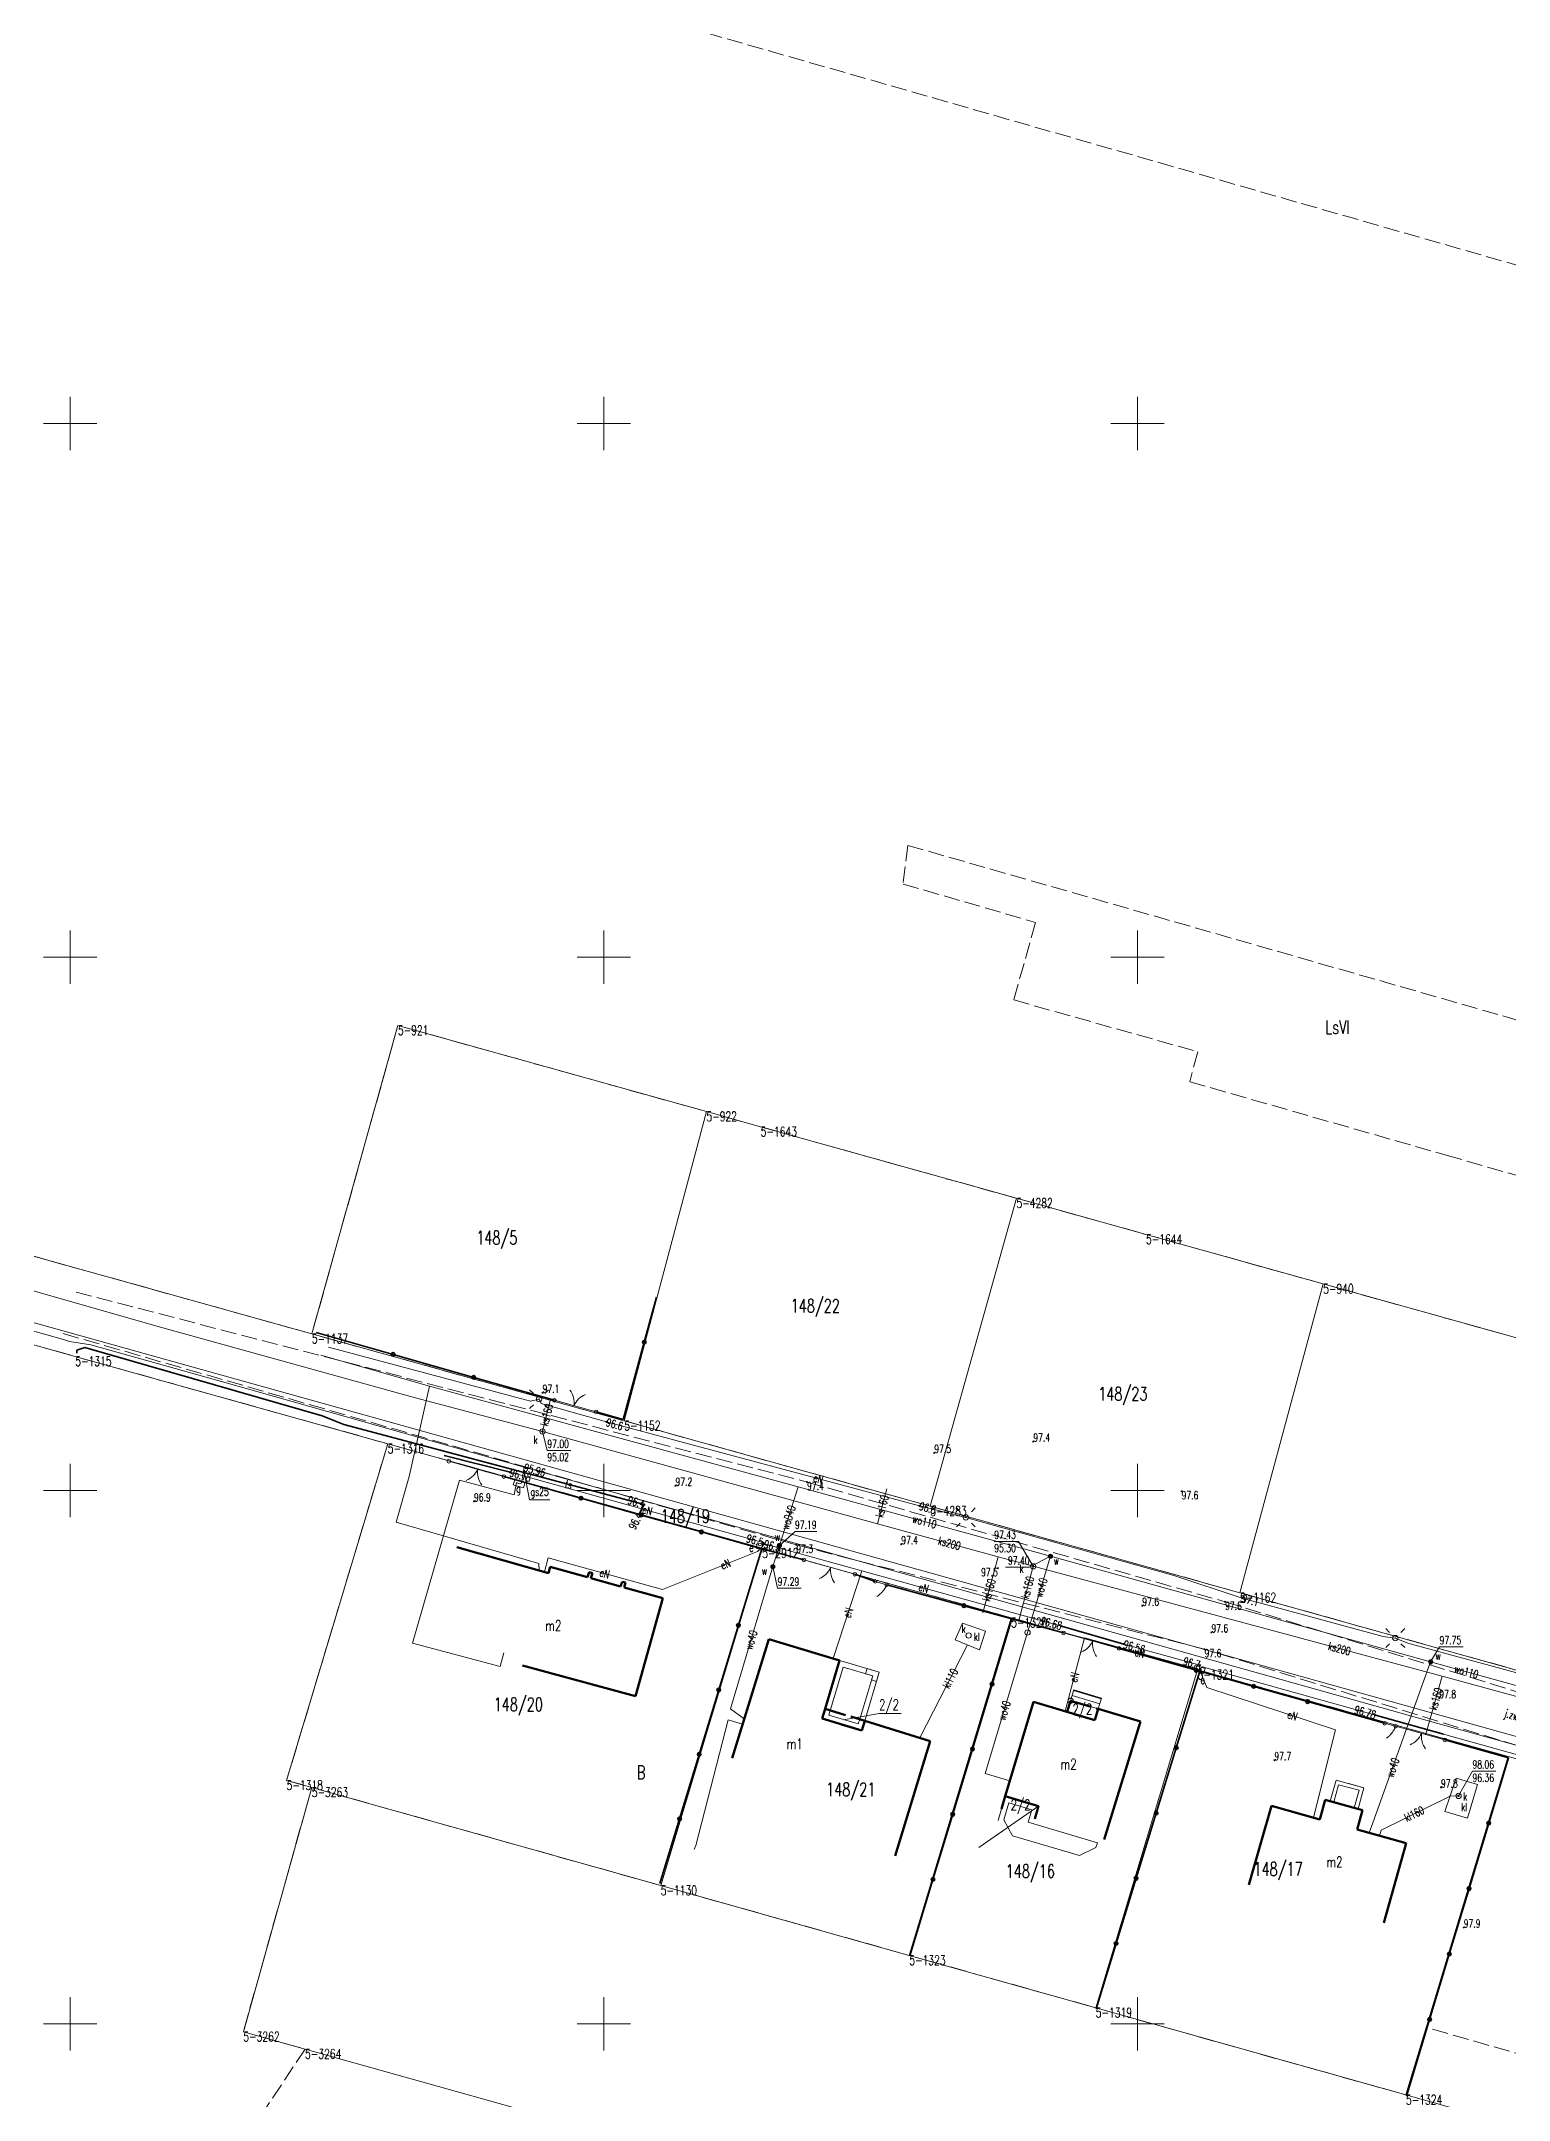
# Model space of a CAD drawing. Header units: metres. Extents: x 7536658 to 7539479, y 5878998 to 5880901.
# Drawn here: x 7536797.3 to 7536934.8, y 5879242.9 to 5879435.8 of the extents above; entities that cross this region are included whole.
import ezdxf
from ezdxf.enums import TextEntityAlignment as Align

# ---------------------------------------------------------------- set-up
doc = ezdxf.new("R2010")
doc.units = ezdxf.units.M
for name, pattern in [('1', [0]), ('1_OTKJ', [2, 1.5, -0.5]), ('2_1', [0]), ('2_14', [1, -1]), ('2_EGBA', [2.5, 2, -0.5]), ('2_EGBO', [0]), ('2_EGBS', [0]), ('2_EGBSG', [0]), ('2_EGBT', [0]), ('2_EGBU_A', [0]), ('3_SUEP_A', [0]), ('3_SUGP', [0]), ('3_SUKM', [0]), ('3_SUKP', [0]), ('3_SULO', [0]), ('3_SUTP_A', [0]), ('3_SUWP', [0]), ('GDE', [0]), ('GUK', [2, 1.5, -0.5])]:
    doc.linetypes.add(name, pattern=pattern)
doc.layers.get('0').update_dxf_attribs({"color": 250, "linetype": 'CONTINUOUS', "lineweight": 100})
for name, color, linetype, lineweight in [('Dzialki', 7, 'GDE', 18), ('EGBB_E_T_0', 7, 'CONTINUOUS', 20), ('EGBB_L_0', 7, '2_EGBU_A', 50), ('EGBC_E_T_3', 7, 'CONTINUOUS', 20), ('EGBC_L_3', 7, '2_EGBA', 50), ('EGBE_L_0', 7, '2_EGBT', 18), ('EGBE_L_3', 7, '2_EGBS', 18), ('EGBE_L_4', 7, '2_EGBO', 18), ('EGBE_T_0', 7, 'CONTINUOUS', 18), ('Numery_dzialek', 7, 'CONTINUOUS', 13), ('Numery_punktow', 7, 'CONTINUOUS', 9), ('OTK_E_T_0', 7, 'CONTINUOUS', 0), ('OTK_L_0', 7, '1_OTKJ', 18), ('OTO_L_0', 7, 'CONTINUOUS', 35), ('OTO_L_1', 7, 'CONTINUOUS', 18), ('OTO_L_2', 7, 'CONTINUOUS', 18), ('OTR_T_1', 7, 'CONTINUOUS', 18), ('Podzial_sekcyjny_krzyze', 7, '1', 18), ('SUE_E_T_1', 1, 'CONTINUOUS', 0), ('SUE_T_3', 7, 'CONTINUOUS', 18), ('SUE_T_4', 1, 'CONTINUOUS', 18), ('SUEP_E_T_0', 1, 'CONTINUOUS', 0), ('SUEP_L_0', 1, '3_SUEP_A', 18), ('SUER_T_0', 1, 'CONTINUOUS', 18), ('SUL_L_1', 7, '3_SULO', 35), ('SUP_E_T_1', 7, 'CONTINUOUS', 0), ('SUP_T_0', 7, 'CONTINUOUS', 18), ('SUP_T_4', 7, 'CONTINUOUS', 18), ('SUW_E_T_2', 5, 'CONTINUOUS', 0), ('SUW_T_5', 5, 'CONTINUOUS', 18), ('SUWP_E_T_0', 5, 'CONTINUOUS', 0), ('SUWP_L_0', 5, '3_SUWP', 18), ('SUWR_T_0', 5, 'CONTINUOUS', 18)]:
    doc.layers.add(name, color=color, linetype=linetype, lineweight=lineweight)
for name, color, linetype, lineweight, true_color in [('Kontury', 96, 'GUK', 18, 0x008000), ('Numery_konturow', 96, 'CONTINUOUS', 13, 0x008000), ('SUG_E_T_1', 52, 'CONTINUOUS', 0, 0xbfbf00), ('SUG_T_0', 52, 'CONTINUOUS', 18, 0xbfbf00), ('SUGP_E_T_0', 52, 'CONTINUOUS', 0, 0xbfbf00), ('SUGP_L_0', 52, '3_SUGP', 18, 0xbfbf00), ('SUGR_T_0', 52, 'CONTINUOUS', 18, 0xbfbf00), ('SUK_E_T_2', 36, 'CONTINUOUS', 0, 0x803300), ('SUK_E_T_4', 36, 'CONTINUOUS', 0, 0x803300), ('SUK_L_3', 36, '3_SUKM', 18, 0x803300), ('SUK_T_3', 36, 'CONTINUOUS', 18, 0x803300), ('SUKP_E_T_0', 36, 'CONTINUOUS', 0, 0x803300), ('SUKP_L_0', 36, '3_SUKP', 18, 0x803300), ('SUKR_T_0', 36, 'CONTINUOUS', 18, 0x803300), ('SUTP_E_T_0', 30, 'CONTINUOUS', 0, 0xff9100), ('SUTP_L_0', 30, '3_SUTP_A', 18, 0xff9100), ('SUTR_T_0', 30, 'CONTINUOUS', 18, 0xff9100)]:
    doc.layers.add(name, color=color, linetype=linetype, lineweight=lineweight, true_color=true_color)
doc.styles.get("Standard").update_dxf_attribs({"font": 'Simplex.SHX', "width": 0.75})

# ---------------------------------------------------------------- blocks, each defined once
blk = doc.blocks.new('1_OTRN')
at = {"color": 0, "linetype": 'CONTINUOUS'}
blk.add_circle((0, 0), 0.045, dxfattribs=at)
blk = doc.blocks.new('2_EGBP12_01')
at = {"color": 0, "linetype": 'CONTINUOUS'}
blk.add_circle((0, 0), 0.25, dxfattribs=at)
blk = doc.blocks.new('3_SUEO_W')
at = {"color": 0, "linetype": 'CONTINUOUS'}
for p, q in [((-0.53035, 0.53035), (-0.8839, 0.8839)), ((0.53035, 0.53035), (0.8839, 0.8839)), ((-0.53035, -0.53035), (-0.8839, -0.8839)), ((0.53035, -0.53035), (0.8839, -0.8839))]:
    blk.add_line(p, q, dxfattribs=at)
blk.add_circle((0, 0), 0.025, dxfattribs=at)
blk = doc.blocks.new('3_SUPP')
at = {"color": 0, "linetype": 'CONTINUOUS'}
blk.add_circle((0, 0), 0.25, dxfattribs=at)
blk = doc.blocks.new('3_SUES')
at = {"color": 0, "linetype": 'CONTINUOUS'}
for p, q in [((0.5, 0.25), (-0.5, 0.25)), ((-0.5, 0.25), (-0.5, -0.25)), ((0.5, -0.25), (0.5, 0.25)), ((-0.5, -0.25), (0.5, -0.25))]:
    blk.add_line(p, q, dxfattribs=at)
blk = doc.blocks.new('3_SUPS')
at = {"color": 0, "linetype": 'CONTINUOUS'}
blk.add_circle((0, 0), 0.0625, dxfattribs=at)
blk = doc.blocks.new('3_SUGS')
at = {"color": 0, "linetype": 'CONTINUOUS'}
for p, q in [((0.5, 0.25), (-0.5, 0.25)), ((-0.5, 0.25), (-0.5, -0.25)), ((0.5, -0.25), (0.5, 0.25)), ((-0.5, -0.25), (0.5, -0.25))]:
    blk.add_line(p, q, dxfattribs=at)
blk = doc.blocks.new('3_SUKS')
at = {"color": 0, "linetype": 'CONTINUOUS'}
blk.add_circle((0, 0), 0.25, dxfattribs=at)
blk = doc.blocks.new('3_SUPK')
at = {"color": 0, "linetype": 'CONTINUOUS'}
blk.add_circle((0, 0), 0.25, dxfattribs=at)
blk = doc.blocks.new('3_SUPW')
at = {"color": 0, "linetype": 'CONTINUOUS'}
blk.add_circle((0, 0), 0.25, dxfattribs=at)
blk = doc.blocks.new('3_SUWW')
at = {"color": 0, "linetype": 'CONTINUOUS'}
for radius in [0.2, 0.175, 0.15, 0.125, 0.1, 0.075, 0.05, 0.025, 0.00715]:
    blk.add_circle((0, 0), radius, dxfattribs=at)

msp = doc.modelspace()

# ---------------------------------------------------------------- linework, layer by layer
at = {"layer": 'Dzialki'}
for p, q in [((7536965.59, 5879268.52), (7536672.06, 5879350.5)), ((7536830.7, 5879343.58), (7536822.64, 5879314.68)), ((7536859.61, 5879335.51), (7536830.7, 5879343.58)), ((7536851.91, 5879306.53), (7536859.61, 5879335.51)), ((7536864.69, 5879334.09), (7536859.61, 5879335.51)), ((7536888.66, 5879327.39), (7536864.69, 5879334.09)), ((7536880.59, 5879298.52), (7536888.66, 5879327.39)), ((7536900.8, 5879324), (7536888.66, 5879327.39)), ((7536917.4, 5879319.36), (7536900.8, 5879324)), ((7536822.64, 5879314.68), (7536793.73, 5879322.75)), ((7536771.15, 5879320.75), (7536800.47, 5879312.56)), ((7536917.4, 5879319.36), (7536909.6, 5879290.41)), ((7536937.41, 5879313.77), (7536917.4, 5879319.36)), ((7536822.64, 5879314.68), (7536851.91, 5879306.53)), ((7536800.47, 5879312.56), (7536829.75, 5879304.38)), ((7536880.59, 5879298.52), (7536851.91, 5879306.53)), ((7536829.75, 5879304.38), (7536820.27, 5879272.83)), ((7536829.75, 5879304.38), (7536864.83, 5879294.58)), ((7536909.6, 5879290.41), (7536880.59, 5879298.52)), ((7536864.83, 5879294.58), (7536855.33, 5879262.97)), ((7536864.83, 5879294.58), (7536888.16, 5879288.07)), ((7536909.6, 5879290.41), (7536967.19, 5879274.3)), ((7536888.16, 5879288.07), (7536878.62, 5879256.42)), ((7536905.64, 5879283.19), (7536888.16, 5879288.07)), ((7536896.09, 5879251.51), (7536905.64, 5879283.19)), ((7536934.74, 5879275.06), (7536905.64, 5879283.19)), ((7536925.16, 5879243.34), (7536934.74, 5879275.06)), ((7536961.21, 5879267.67), (7536934.74, 5879275.06)), ((7536822.63, 5879272.17), (7536816.22, 5879249.26)), ((7536820.27, 5879272.83), (7536822.63, 5879272.17)), ((7536822.63, 5879272.17), (7536855.33, 5879262.97)), ((7536855.33, 5879262.97), (7536878.62, 5879256.42)), ((7536878.62, 5879256.42), (7536896.09, 5879251.51)), ((7536896.09, 5879251.51), (7536925.16, 5879243.34)), ((7536816.22, 5879249.26), (7536822, 5879247.64)), ((7536822, 5879247.64), (7536853.5, 5879238.83)), ((7536925.16, 5879243.34), (7536956.21, 5879234.61))]:
    msp.add_line(p, q, dxfattribs=at)
at = {"layer": 'EGBB_L_0', "linetype": '2_1'}
for p, q in [((7536844.8, 5879292.26), (7536836.23, 5879294.68)), ((7536844.8, 5879292.26), (7536844.96, 5879292.85)), ((7536848.48, 5879291.87), (7536844.96, 5879292.85)), ((7536848.48, 5879291.87), (7536848.61, 5879292.35)), ((7536848.92, 5879292.25), (7536848.61, 5879292.35)), ((7536848.79, 5879291.78), (7536848.92, 5879292.25)), ((7536851.57, 5879291.01), (7536848.79, 5879291.78)), ((7536851.57, 5879291.01), (7536851.7, 5879291.45)), ((7536852.02, 5879291.36), (7536851.7, 5879291.45)), ((7536851.9, 5879290.92), (7536852.02, 5879291.36)), ((7536855.53, 5879289.91), (7536851.9, 5879290.92)), ((7536852.96, 5879280.72), (7536855.53, 5879289.91)), ((7536862.03, 5879274.91), (7536865.45, 5879286.07)), ((7536872.09, 5879284.07), (7536865.45, 5879286.07)), ((7536852.96, 5879280.72), (7536842.38, 5879283.61)), ((7536870.74, 5879279.53), (7536872.09, 5879284.07)), ((7536870.46, 5879278.62), (7536870.74, 5879279.53)), ((7536887.61, 5879271.34), (7536890.25, 5879280.18)), ((7536896, 5879278.47), (7536890.25, 5879280.18)), ((7536896, 5879278.47), (7536896.32, 5879279.52)), ((7536900.27, 5879278.34), (7536896.32, 5879279.52)), ((7536874.18, 5879277.5), (7536870.46, 5879278.62)), ((7536874.18, 5879277.5), (7536874.45, 5879278.41)), ((7536880.57, 5879276.51), (7536874.45, 5879278.41)), ((7536896.87, 5879267.3), (7536900.27, 5879278.34)), ((7536877.31, 5879265.77), (7536880.57, 5879276.51)), ((7536890.73, 5879270.41), (7536887.61, 5879271.34)), ((7536890.38, 5879269.23), (7536890.73, 5879270.41)), ((7536910.43, 5879263.03), (7536912.55, 5879270.45)), ((7536917.09, 5879269.15), (7536912.55, 5879270.45)), ((7536917.09, 5879269.15), (7536917.6, 5879271)), ((7536921.1, 5879270.03), (7536917.6, 5879271)), ((7536920.59, 5879268.21), (7536921.1, 5879270.03)), ((7536925.18, 5879266.93), (7536920.59, 5879268.21)), ((7536923.1, 5879259.48), (7536925.18, 5879266.93))]:
    msp.add_line(p, q, dxfattribs=at)
at = {"layer": 'EGBC_E_T_3', "linetype": 'CONTINUOUS'}
for p, q in [((7536872.45, 5879278.51), (7536875.79, 5879279.09)), ((7536875.79, 5879279.09), (7536877.85, 5879279.09))]:
    msp.add_line(p, q, dxfattribs=at)
at = {"layer": 'EGBC_L_3', "linetype": '2_EGBA'}
for p, q in [((7536870.46, 5879278.62), (7536870.74, 5879279.53)), ((7536870.74, 5879279.53), (7536874.45, 5879278.41)), ((7536893.41, 5879279.24), (7536893.73, 5879280.29)), ((7536896, 5879278.47), (7536893.41, 5879279.24)), ((7536893.73, 5879280.29), (7536896.32, 5879279.52)), ((7536896.32, 5879279.52), (7536896, 5879278.47)), ((7536874.18, 5879277.5), (7536870.46, 5879278.62)), ((7536874.45, 5879278.41), (7536874.18, 5879277.5)), ((7536887.26, 5879270.16), (7536887.61, 5879271.34)), ((7536887.61, 5879271.34), (7536890.73, 5879270.41)), ((7536890.73, 5879270.41), (7536890.38, 5879269.23))]:
    msp.add_line(p, q, dxfattribs=at)
at = {"layer": 'EGBE_L_0', "linetype": '2_EGBT'}
for p, q in [((7536870.46, 5879278.62), (7536872.1, 5879284.07)), ((7536871.08, 5879278.95), (7536872.43, 5879283.45)), ((7536872.1, 5879284.07), (7536875.81, 5879282.96)), ((7536872.43, 5879283.45), (7536875.19, 5879282.62)), ((7536875.19, 5879282.62), (7536873.97, 5879278.55)), ((7536875.81, 5879282.96), (7536874.45, 5879278.41)), ((7536873.84, 5879278.12), (7536871.08, 5879278.95)), ((7536874.18, 5879277.5), (7536870.46, 5879278.62)), ((7536873.97, 5879278.55), (7536873.84, 5879278.12)), ((7536874.45, 5879278.41), (7536874.18, 5879277.5)), ((7536887.61, 5879271.34), (7536886.94, 5879269.08)), ((7536890.73, 5879270.41), (7536887.61, 5879271.34)), ((7536887.48, 5879269.13), (7536887.95, 5879270.72)), ((7536888.28, 5879267.62), (7536887.48, 5879269.13)), ((7536887.95, 5879270.72), (7536890.11, 5879270.08)), ((7536890.11, 5879270.08), (7536889.76, 5879268.9)), ((7536890.38, 5879269.23), (7536890.73, 5879270.41)), ((7536894.57, 5879265.79), (7536888.28, 5879267.62)), ((7536889.76, 5879268.9), (7536896.24, 5879266.97)), ((7536896.11, 5879266.53), (7536894.57, 5879265.79)), ((7536896.24, 5879266.97), (7536896.11, 5879266.53))]:
    msp.add_line(p, q, dxfattribs=at)
at = {"layer": 'EGBE_L_3', "linetype": '2_EGBSG'}
msp.add_line((7536893.73, 5879280.29), (7536894.03, 5879281.3), dxfattribs=at)
at = {"layer": 'EGBE_L_3', "linetype": '2_EGBS'}
for p, q in [((7536893.87, 5879280.77), (7536896.46, 5879280)), ((7536894.02, 5879281.25), (7536896.6, 5879280.48)), ((7536894.03, 5879281.3), (7536896.62, 5879280.53)), ((7536893.41, 5879279.24), (7536893.73, 5879280.29)), ((7536896, 5879278.47), (7536893.41, 5879279.24)), ((7536893.73, 5879280.29), (7536896.32, 5879279.52)), ((7536896.32, 5879279.52), (7536896, 5879278.47)), ((7536896.62, 5879280.53), (7536896.32, 5879279.52)), ((7536918.61, 5879272.86), (7536918.06, 5879270.87)), ((7536918.84, 5879272.42), (7536918.39, 5879270.78)), ((7536918.61, 5879272.86), (7536921.22, 5879272.14)), ((7536918.84, 5879272.42), (7536920.77, 5879271.9)), ((7536919.82, 5879272.53), (7536921.22, 5879272.14)), ((7536920.77, 5879271.9), (7536920.31, 5879270.25)), ((7536921.22, 5879272.14), (7536920.67, 5879270.15)), ((7536918.39, 5879270.78), (7536918.06, 5879270.87)), ((7536918.39, 5879270.78), (7536920.31, 5879270.25)), ((7536920.31, 5879270.25), (7536919.35, 5879270.52)), ((7536920.31, 5879270.25), (7536920.67, 5879270.15))]:
    msp.add_line(p, q, dxfattribs=at)
at = {"layer": 'EGBE_L_3', "linetype": '2_14'}
for p, q in [((7536919.76, 5879272.54), (7536919.75, 5879272.53)), ((7536919.39, 5879270.5), (7536919.4, 5879270.53))]:
    msp.add_line(p, q, dxfattribs=at)
at = {"layer": 'EGBE_L_4', "linetype": '2_EGBO'}
for p, q in [((7536874.66, 5879283.3), (7536874.52, 5879282.82)), ((7536874.52, 5879282.82), (7536875.19, 5879282.62)), ((7536875.81, 5879282.96), (7536874.66, 5879283.3)), ((7536875.19, 5879282.62), (7536875.07, 5879282.24)), ((7536875.55, 5879282.09), (7536875.81, 5879282.96)), ((7536875.07, 5879282.24), (7536875.55, 5879282.09))]:
    msp.add_line(p, q, dxfattribs=at)
at = {"layer": 'Kontury'}
for p, q in [((7536711.59, 5879479.05), (7536975.57, 5879403.37)), ((7536878.49, 5879360.46), (7536878.04, 5879356.84)), ((7536908.77, 5879351.78), (7536878.49, 5879360.46)), ((7536878.04, 5879356.84), (7536890.46, 5879353.24)), ((7536890.46, 5879353.24), (7536888.4, 5879345.98)), ((7536939.53, 5879342.96), (7536908.77, 5879351.78)), ((7536675.33, 5879347.5), (7536829.75, 5879304.38)), ((7536888.4, 5879345.98), (7536905.65, 5879341.12)), ((7536830.7, 5879343.58), (7536822.64, 5879314.68)), ((7536844.96, 5879339.6), (7536830.7, 5879343.58)), ((7536905.65, 5879341.12), (7536904.9, 5879338.31)), ((7536859.61, 5879335.51), (7536844.96, 5879339.6)), ((7536904.9, 5879338.31), (7536928.94, 5879331.42)), ((7536864.69, 5879334.09), (7536859.61, 5879335.51)), ((7536883.53, 5879328.82), (7536864.69, 5879334.09)), ((7536928.94, 5879331.42), (7536952.97, 5879324.53)), ((7536822.64, 5879314.68), (7536769.65, 5879329.47)), ((7536917.4, 5879319.36), (7536883.53, 5879328.82)), ((7536953.3, 5879309.34), (7536917.4, 5879319.36)), ((7536851.91, 5879306.53), (7536822.64, 5879314.68)), ((7536880.59, 5879298.52), (7536851.91, 5879306.53)), ((7536829.75, 5879304.38), (7536822.34, 5879279.72)), ((7536864.83, 5879294.58), (7536829.75, 5879304.38)), ((7536909.6, 5879290.41), (7536880.59, 5879298.52)), ((7536888.16, 5879288.07), (7536864.83, 5879294.58)), ((7536967.19, 5879274.3), (7536909.6, 5879290.41)), ((7536905.64, 5879283.19), (7536888.16, 5879288.07)), ((7536934.74, 5879275.06), (7536905.64, 5879283.19)), ((7536822.34, 5879279.72), (7536820.27, 5879272.83)), ((7536927.07, 5879249.67), (7536934.74, 5879275.06)), ((7536934.74, 5879275.06), (7536961.21, 5879267.67)), ((7536822.63, 5879272.17), (7536816.22, 5879249.26)), ((7536820.27, 5879272.83), (7536822.63, 5879272.17)), ((7536822.63, 5879272.17), (7536855.33, 5879262.97)), ((7536855.33, 5879262.97), (7536878.62, 5879256.42)), ((7536878.62, 5879256.42), (7536896.09, 5879251.51)), ((7536896.09, 5879251.51), (7536925.16, 5879243.34)), ((7536816.22, 5879249.26), (7536822, 5879247.64)), ((7536925.16, 5879243.34), (7536927.07, 5879249.67)), ((7536957.93, 5879240.82), (7536927.07, 5879249.67)), ((7536822, 5879247.64), (7536816.81, 5879239.82))]:
    msp.add_line(p, q, dxfattribs=at)
at = {"layer": 'OTK_L_0', "linetype": '1_OTKJ'}
for p, q in [((7536800.55, 5879318.59), (7536869.04, 5879300.79)), ((7536868.04, 5879294.89), (7536799.22, 5879314.74)), ((7536869.04, 5879300.79), (7536908.21, 5879289.57)), ((7536906.28, 5879285.12), (7536868.04, 5879294.89)), ((7536908.21, 5879289.57), (7536969.68, 5879270.61)), ((7536956.82, 5879269.54), (7536906.28, 5879285.12))]:
    msp.add_line(p, q, dxfattribs=at)
at = {"layer": 'OTO_L_0'}
for p, q in [((7536853.78, 5879313.9), (7536854.92, 5879318.11)), ((7536823.03, 5879314.8), (7536830.25, 5879312.75)), ((7536851.82, 5879306.66), (7536853.78, 5879313.9)), ((7536830.25, 5879312.75), (7536837.8, 5879310.6)), ((7536837.8, 5879310.6), (7536845.36, 5879308.45)), ((7536849.28, 5879307.37), (7536851.82, 5879306.66)), ((7536840.63, 5879301.3), (7536847.85, 5879299.28)), ((7536847.85, 5879299.28), (7536853.5, 5879297.7)), ((7536853.5, 5879297.7), (7536859.14, 5879296.12)), ((7536859.14, 5879296.12), (7536864.79, 5879294.54)), ((7536864.79, 5879294.54), (7536862.61, 5879287.36)), ((7536864.79, 5879294.54), (7536868.73, 5879293.49)), ((7536873.53, 5879292.15), (7536875.42, 5879291.48)), ((7536876.5, 5879291.16), (7536883.74, 5879289.19)), ((7536883.74, 5879289.19), (7536888.23, 5879287.97)), ((7536862.61, 5879287.36), (7536860.77, 5879281.31)), ((7536886.38, 5879281.86), (7536888.23, 5879287.97)), ((7536888.23, 5879287.97), (7536893.07, 5879286.65)), ((7536898.28, 5879285.2), (7536905.5, 5879283.15)), ((7536905.83, 5879283.06), (7536903.63, 5879275.89)), ((7536905.5, 5879283.15), (7536905.83, 5879283.06)), ((7536910.89, 5879281.64), (7536905.83, 5879283.06)), ((7536860.77, 5879281.31), (7536858.93, 5879275.26)), ((7536884.54, 5879275.76), (7536886.38, 5879281.86)), ((7536915.94, 5879280.21), (7536910.89, 5879281.64)), ((7536923.16, 5879278.18), (7536915.94, 5879280.21)), ((7536858.93, 5879275.26), (7536857.09, 5879269.21)), ((7536882.69, 5879269.65), (7536884.54, 5879275.76)), ((7536903.63, 5879275.89), (7536901.75, 5879269.77)), ((7536928.8, 5879276.62), (7536934.77, 5879274.95)), ((7536932.92, 5879268.82), (7536934.77, 5879274.95)), ((7536857.09, 5879269.21), (7536855.25, 5879263.16)), ((7536880.84, 5879263.55), (7536882.69, 5879269.65)), ((7536901.75, 5879269.77), (7536899.87, 5879263.66)), ((7536931.07, 5879262.69), (7536932.92, 5879268.82)), ((7536878.67, 5879256.37), (7536880.84, 5879263.55)), ((7536899.87, 5879263.66), (7536898, 5879257.54)), ((7536929.22, 5879256.55), (7536931.07, 5879262.69)), ((7536898, 5879257.54), (7536896.12, 5879251.42)), ((7536927.37, 5879250.42), (7536929.22, 5879256.55)), ((7536925.2, 5879243.24), (7536927.37, 5879250.42))]:
    msp.add_line(p, q, dxfattribs=at)
for centre in [(7536853.78, 5879313.9), (7536830.25, 5879312.75), (7536837.8, 5879310.6), (7536847.85, 5879299.28), (7536853.5, 5879297.7), (7536859.14, 5879296.12), (7536883.74, 5879289.19), (7536862.61, 5879287.36), (7536905.5, 5879283.15), (7536860.77, 5879281.31), (7536886.38, 5879281.86), (7536910.89, 5879281.64), (7536915.94, 5879280.21), (7536858.93, 5879275.26), (7536884.54, 5879275.76), (7536903.63, 5879275.89), (7536857.09, 5879269.21), (7536882.69, 5879269.65), (7536901.75, 5879269.77), (7536932.92, 5879268.82), (7536880.84, 5879263.55), (7536899.87, 5879263.66), (7536931.07, 5879262.69), (7536898, 5879257.54), (7536929.22, 5879256.55), (7536927.37, 5879250.42)]:
    msp.add_circle(centre, 0.17, dxfattribs=at)
at = {"layer": 'OTO_L_1'}
for p, q in [((7536845.36, 5879308.45), (7536846.72, 5879308.08)), ((7536846.48, 5879308.14), (7536847.92, 5879307.74)), ((7536847.92, 5879307.74), (7536849.28, 5879307.37)), ((7536837.45, 5879302.19), (7536835.48, 5879302.74)), ((7536838.9, 5879301.78), (7536837.45, 5879302.19)), ((7536840.63, 5879301.3), (7536838.66, 5879301.85)), ((7536870.53, 5879292.99), (7536868.73, 5879293.49)), ((7536871.97, 5879292.59), (7536870.53, 5879292.99)), ((7536873.53, 5879292.15), (7536871.73, 5879292.65)), ((7536895.07, 5879286.09), (7536893.07, 5879286.65)), ((7536896.52, 5879285.69), (7536895.07, 5879286.09)), ((7536898.28, 5879285.2), (7536896.28, 5879285.76)), ((7536925.89, 5879277.43), (7536924.19, 5879277.9)), ((7536927.34, 5879277.03), (7536925.89, 5879277.43)), ((7536928.8, 5879276.62), (7536927.1, 5879277.09))]:
    msp.add_line(p, q, dxfattribs=at)
for centre in [(7536845.36, 5879308.45), (7536849.28, 5879307.37), (7536835.48, 5879302.74), (7536840.63, 5879301.3), (7536868.73, 5879293.49), (7536873.53, 5879292.15), (7536893.07, 5879286.65), (7536898.28, 5879285.2), (7536924.19, 5879277.9), (7536928.8, 5879276.62)]:
    msp.add_circle(centre, 0.17, dxfattribs=at)
for centre, start, end in [((7536845.22, 5879308.2), 352.541, 36.6154), ((7536849.04, 5879307.15), 112.5777, 156.6521), ((7536836.34, 5879302.79), 292.3596, 336.4339), ((7536840.16, 5879301.72), 172.3228, 216.3972), ((7536869.42, 5879293.59), 292.39, 336.4643), ((7536873.23, 5879292.52), 172.3532, 216.4276), ((7536893.96, 5879286.69), 292.4287, 336.5031), ((7536897.78, 5879285.63), 172.392, 216.4664), ((7536924.78, 5879278.02), 292.4635, 336.5378), ((7536928.6, 5879276.96), 172.4268, 216.5011)]:
    msp.add_arc(centre, 2, start, end, dxfattribs=at)
at = {"layer": 'OTO_L_2'}
for p, q in [((7536875.96, 5879291.32), (7536875.42, 5879291.48)), ((7536875.9, 5879290.3), (7536875.84, 5879290.24)), ((7536875.97, 5879290.36), (7536875.9, 5879290.3)), ((7536876.5, 5879291.16), (7536875.96, 5879291.32)), ((7536876.03, 5879290.43), (7536875.97, 5879290.36)), ((7536876.1, 5879290.5), (7536876.03, 5879290.43)), ((7536876.15, 5879290.57), (7536876.1, 5879290.5)), ((7536876.22, 5879290.65), (7536876.15, 5879290.57)), ((7536876.27, 5879290.73), (7536876.22, 5879290.65)), ((7536876.32, 5879290.81), (7536876.27, 5879290.73)), ((7536876.37, 5879290.89), (7536876.32, 5879290.81)), ((7536876.41, 5879290.98), (7536876.37, 5879290.89)), ((7536876.46, 5879291.07), (7536876.41, 5879290.98)), ((7536876.5, 5879291.16), (7536876.46, 5879291.07)), ((7536875.62, 5879290.09), (7536875.59, 5879290.07)), ((7536875.7, 5879290.14), (7536875.62, 5879290.09)), ((7536875.77, 5879290.19), (7536875.7, 5879290.14)), ((7536875.84, 5879290.24), (7536875.77, 5879290.19)), ((7536923.68, 5879278.04), (7536923.16, 5879278.18)), ((7536923.36, 5879276.8), (7536923.33, 5879276.79)), ((7536923.43, 5879276.85), (7536923.36, 5879276.8)), ((7536923.5, 5879276.91), (7536923.43, 5879276.85)), ((7536923.57, 5879276.96), (7536923.5, 5879276.91)), ((7536923.63, 5879277.03), (7536923.57, 5879276.96)), ((7536923.69, 5879277.08), (7536923.63, 5879277.03)), ((7536924.19, 5879277.9), (7536923.68, 5879278.04)), ((7536923.75, 5879277.16), (7536923.69, 5879277.08)), ((7536923.81, 5879277.22), (7536923.75, 5879277.16)), ((7536923.87, 5879277.3), (7536923.81, 5879277.22)), ((7536923.92, 5879277.38), (7536923.87, 5879277.3)), ((7536923.97, 5879277.46), (7536923.92, 5879277.38)), ((7536924.02, 5879277.54), (7536923.97, 5879277.46)), ((7536924.07, 5879277.63), (7536924.02, 5879277.54)), ((7536924.11, 5879277.71), (7536924.07, 5879277.63)), ((7536924.15, 5879277.81), (7536924.11, 5879277.71)), ((7536924.19, 5879277.9), (7536924.15, 5879277.81))]:
    msp.add_line(p, q, dxfattribs=at)
for centre in [(7536875.42, 5879291.48), (7536876.5, 5879291.16), (7536923.16, 5879278.18), (7536924.19, 5879277.9)]:
    msp.add_circle(centre, 0.17, dxfattribs=at)
at = {"layer": 'Podzial_sekcyjny_krzyze'}
for p, q in [((7536800, 5879397.5), (7536800, 5879402.5)), ((7536850, 5879397.5), (7536850, 5879402.5)), ((7536900, 5879397.5), (7536900, 5879402.5)), ((7536797.5, 5879400), (7536802.5, 5879400)), ((7536847.5, 5879400), (7536852.5, 5879400)), ((7536897.5, 5879400), (7536902.5, 5879400)), ((7536800, 5879347.5), (7536800, 5879352.5)), ((7536850, 5879347.5), (7536850, 5879352.5)), ((7536900, 5879347.5), (7536900, 5879352.5)), ((7536797.5, 5879350), (7536802.5, 5879350)), ((7536847.5, 5879350), (7536852.5, 5879350)), ((7536897.5, 5879350), (7536902.5, 5879350)), ((7536800, 5879297.5), (7536800, 5879302.5)), ((7536850, 5879297.5), (7536850, 5879302.5)), ((7536900, 5879297.5), (7536900, 5879302.5)), ((7536797.5, 5879300), (7536802.5, 5879300)), ((7536847.5, 5879300), (7536852.5, 5879300)), ((7536897.5, 5879300), (7536902.5, 5879300)), ((7536800, 5879247.5), (7536800, 5879252.5)), ((7536850, 5879247.5), (7536850, 5879252.5)), ((7536900, 5879247.5), (7536900, 5879252.5)), ((7536797.5, 5879250), (7536802.5, 5879250)), ((7536847.5, 5879250), (7536852.5, 5879250)), ((7536897.5, 5879250), (7536902.5, 5879250))]:
    msp.add_line(p, q, dxfattribs=at)
at = {"layer": 'SUEP_L_0', "linetype": '3_SUEP_A'}
for p, q in [((7536824.2, 5879313.42), (7536843.12, 5879308.37)), ((7536843.12, 5879308.37), (7536843.93, 5879308.56)), ((7536843.93, 5879308.56), (7536844.11, 5879308.16)), ((7536844.11, 5879308.16), (7536850.25, 5879306.42)), ((7536850.25, 5879306.42), (7536879.58, 5879298.56)), ((7536841.21, 5879301.7), (7536835.05, 5879303.27)), ((7536864.91, 5879295.12), (7536841.21, 5879301.7)), ((7536879.58, 5879298.56), (7536883.92, 5879297.48)), ((7536883.92, 5879297.48), (7536903.4, 5879292.03)), ((7536864.4, 5879294.29), (7536855.48, 5879290.73)), ((7536864.83, 5879294.72), (7536864.4, 5879294.29)), ((7536864.83, 5879294.72), (7536864.91, 5879295.12)), ((7536864.83, 5879294.72), (7536865.03, 5879295.01)), ((7536865.03, 5879295.01), (7536874.16, 5879292.48)), ((7536844.79, 5879293.68), (7536844.45, 5879292.36)), ((7536855.48, 5879290.73), (7536844.79, 5879293.68)), ((7536874.16, 5879292.48), (7536871.48, 5879284.25)), ((7536874.16, 5879292.48), (7536892.89, 5879287.28)), ((7536903.4, 5879292.03), (7536909.82, 5879289.91)), ((7536909.82, 5879289.91), (7536923.03, 5879286.31)), ((7536892.89, 5879287.28), (7536898.72, 5879285.61)), ((7536893.22, 5879279.3), (7536895.05, 5879286.18)), ((7536895.05, 5879286.18), (7536905.8, 5879283.23)), ((7536898.72, 5879285.61), (7536905.84, 5879283.62)), ((7536923.03, 5879286.31), (7536924.16, 5879286.17)), ((7536924.16, 5879286.17), (7536925.34, 5879285.7)), ((7536925.34, 5879285.7), (7536947.59, 5879279.63)), ((7536905.84, 5879283.62), (7536905.8, 5879283.23)), ((7536905.8, 5879283.23), (7536906.09, 5879283.48)), ((7536905.8, 5879283.23), (7536906.5, 5879281.54)), ((7536906.09, 5879283.48), (7536922.31, 5879278.94)), ((7536906.5, 5879281.54), (7536918.56, 5879277.57)), ((7536922.31, 5879278.94), (7536928.68, 5879277.16)), ((7536918.56, 5879277.57), (7536916.96, 5879271.23)), ((7536928.68, 5879277.16), (7536948.91, 5879271.51)), ((7536916.96, 5879271.23), (7536916.48, 5879269.32))]:
    msp.add_line(p, q, dxfattribs=at)
at = {"layer": 'SUGP_E_T_0', "linetype": 'CONTINUOUS', "lineweight": 0}
for p, q in [((7536842.5, 5879301.94), (7536843.02, 5879299.13)), ((7536843.02, 5879299.13), (7536844.94, 5879299.13))]:
    msp.add_line(p, q, dxfattribs=at)
at = {"layer": 'SUGP_L_0', "linetype": '3_SUGP'}
for p, q in [((7536774.42, 5879321.14), (7536799.36, 5879314.14)), ((7536799.36, 5879314.14), (7536799.94, 5879313.97)), ((7536799.94, 5879313.97), (7536801.93, 5879313.66)), ((7536801.93, 5879313.66), (7536814.16, 5879310.2)), ((7536814.16, 5879310.2), (7536842.54, 5879302.18)), ((7536842.29, 5879300.7), (7536842.54, 5879302.18)), ((7536842.54, 5879302.18), (7536928.94, 5879277.95)), ((7536836.48, 5879300.96), (7536832.07, 5879285.68)), ((7536841.58, 5879299.58), (7536836.48, 5879300.96)), ((7536841.82, 5879300.74), (7536841.58, 5879299.58)), ((7536842.06, 5879300.62), (7536841.82, 5879300.74)), ((7536842.06, 5879300.62), (7536842.29, 5879300.7)), ((7536832.07, 5879285.68), (7536840.27, 5879283.5)), ((7536840.27, 5879283.5), (7536840.62, 5879284.78)), ((7536858.61, 5879266.72), (7536861.66, 5879278.5)), ((7536861.66, 5879278.5), (7536863, 5879278.09)), ((7536928.94, 5879277.95), (7536962.07, 5879268.68)), ((7536858.46, 5879266.36), (7536858.61, 5879266.72))]:
    msp.add_line(p, q, dxfattribs=at)
at = {"layer": 'SUK_L_3', "linetype": '3_SUKM'}
for p, q in [((7536882.93, 5879285.99), (7536883.6, 5879287.55)), ((7536883.6, 5879287.55), (7536885.77, 5879286.8)), ((7536885.77, 5879286.8), (7536885.2, 5879285.05)), ((7536885.2, 5879285.05), (7536882.93, 5879285.99)), ((7536929.86, 5879273.04), (7536928.8, 5879269.92)), ((7536931.86, 5879272.44), (7536929.86, 5879273.04)), ((7536930.91, 5879269.28), (7536931.86, 5879272.44)), ((7536928.8, 5879269.92), (7536930.91, 5879269.28))]:
    msp.add_line(p, q, dxfattribs=at)
at = {"layer": 'SUKP_L_0', "linetype": '3_SUKP'}
for p, q in [((7536808.68, 5879315.24), (7536789.05, 5879320.83)), ((7536831.88, 5879308.81), (7536808.68, 5879315.24)), ((7536844.25, 5879305.53), (7536831.88, 5879308.81)), ((7536844.25, 5879305.53), (7536845.01, 5879308.55)), ((7536875.63, 5879296.88), (7536844.25, 5879305.53)), ((7536875.63, 5879296.88), (7536876.52, 5879300.15)), ((7536886.94, 5879293.79), (7536875.63, 5879296.88)), ((7536885.5, 5879288.54), (7536886.94, 5879293.79)), ((7536890.23, 5879292.89), (7536886.94, 5879293.79)), ((7536890.23, 5879292.89), (7536888.88, 5879287.8)), ((7536928.55, 5879282.59), (7536890.23, 5879292.89)), ((7536884.06, 5879285.52), (7536879.61, 5879276.81)), ((7536928.55, 5879282.59), (7536927.02, 5879277.16)), ((7536951.32, 5879276.36), (7536928.55, 5879282.59)), ((7536929.23, 5879271.31), (7536922.82, 5879268.17)), ((7536929.28, 5879271.34), (7536929.23, 5879271.31)), ((7536930.09, 5879271.37), (7536929.28, 5879271.34)), ((7536885.13, 5879266.55), (7536890.75, 5879270.44)), ((7536922.82, 5879268.17), (7536922.67, 5879267.63))]:
    msp.add_line(p, q, dxfattribs=at)
at = {"layer": 'SUKR_T_0', "linetype": 'CONTINUOUS', "lineweight": 0}
for p, q in [((7536844.25, 5879305.53), (7536844.7, 5879303.74)), ((7536844.7, 5879303.74), (7536846.92, 5879303.74)), ((7536886.58, 5879295.22), (7536888.84, 5879295.22)), ((7536890.23, 5879292.89), (7536888.84, 5879295.22)), ((7536930.09, 5879271.37), (7536931.39, 5879273.69)), ((7536931.39, 5879273.69), (7536933.59, 5879273.69))]:
    msp.add_line(p, q, dxfattribs=at)
at = {"layer": 'SUL_L_1', "linetype": '3_SULO'}
for p, q in [((7536800.61, 5879313.15), (7536801.35, 5879313.4)), ((7536800.63, 5879312.88), (7536800.61, 5879313.15)), ((7536801.35, 5879313.4), (7536823.59, 5879307.01)), ((7536823.59, 5879307.01), (7536825.62, 5879306.17)), ((7536825.62, 5879306.17), (7536853.79, 5879298.68)), ((7536835.05, 5879303.27), (7536841.21, 5879301.7)), ((7536853.79, 5879298.68), (7536853.34, 5879297.83)), ((7536892.89, 5879287.28), (7536898.72, 5879285.61)), ((7536922.31, 5879278.94), (7536928.68, 5879277.16))]:
    msp.add_line(p, q, dxfattribs=at)
at = {"layer": 'SUTP_L_0', "linetype": '3_SUTP_A'}
for p, q in [((7536825.62, 5879306.17), (7536853.79, 5879298.68)), ((7536853.79, 5879298.68), (7536853.34, 5879297.83))]:
    msp.add_line(p, q, dxfattribs=at)
at = {"layer": 'SUWP_L_0', "linetype": '3_SUWP'}
for p, q in [((7536823.47, 5879312.67), (7536833.66, 5879309.77)), ((7536833.66, 5879309.77), (7536831.76, 5879301.3)), ((7536833.66, 5879309.77), (7536868.2, 5879300.34)), ((7536831.76, 5879301.3), (7536830.54, 5879297.04)), ((7536866.46, 5879294.85), (7536868.2, 5879300.34)), ((7536891.84, 5879293.83), (7536868.2, 5879300.34)), ((7536830.54, 5879297.04), (7536843.9, 5879293.17)), ((7536865.83, 5879292.86), (7536866.46, 5879294.85)), ((7536843.9, 5879293.17), (7536843.94, 5879292.5)), ((7536861.88, 5879279.53), (7536865.83, 5879292.86)), ((7536891.84, 5879293.83), (7536889.7, 5879286.69)), ((7536927.47, 5879283.94), (7536891.84, 5879293.83)), ((7536885.74, 5879273.46), (7536889.7, 5879286.69)), ((7536922.06, 5879268.85), (7536927.47, 5879283.94)), ((7536965.58, 5879273.39), (7536927.47, 5879283.94)), ((7536863.16, 5879278.61), (7536861.88, 5879279.53)), ((7536888.04, 5879272.78), (7536885.74, 5879273.46)), ((7536921.72, 5879267.9), (7536922.06, 5879268.85))]:
    msp.add_line(p, q, dxfattribs=at)
at = {"layer": 'SUWR_T_0', "linetype": 'CONTINUOUS', "lineweight": 0}
for p, q in [((7536866.46, 5879294.85), (7536867.91, 5879296.16)), ((7536867.91, 5879296.16), (7536869.97, 5879296.16)), ((7536865.83, 5879292.86), (7536866.28, 5879290.84)), ((7536887.64, 5879292.82), (7536889.89, 5879292.82)), ((7536891.84, 5879293.83), (7536889.89, 5879292.82)), ((7536866.28, 5879290.84), (7536868.48, 5879290.84)), ((7536927.47, 5879283.94), (7536928.31, 5879285.34)), ((7536928.31, 5879285.34), (7536930.53, 5879285.34))]:
    msp.add_line(p, q, dxfattribs=at)

# ---------------------------------------------------------------- block references
at = {"layer": 'EGBE_T_0'}
msp.add_blockref('2_EGBP12_01', (7536893.73, 5879280.29), dxfattribs=at)
at = {"layer": 'OTR_T_1'}
for p in [(7536844.26, 5879309.16), (7536890.24, 5879304.58), (7536880.96, 5879303.52), (7536856.71, 5879300.45), (7536869.04, 5879300.79), (7536904.13, 5879299.93), (7536837.83, 5879298.98), (7536868.04, 5879294.89), (7536877.86, 5879294.96), (7536886.92, 5879292.71), (7536900.45, 5879289.19), (7536908.21, 5879289.57), (7536906.93, 5879286.7), (7536906.28, 5879285.12), (7536928.28, 5879280.53), (7536912.83, 5879274.72), (7536928.44, 5879272.17), (7536930.57, 5879259.04)]:
    msp.add_blockref('1_OTRN', p, dxfattribs=at)
at = {"layer": 'SUE_T_3'}
for name, p in [('3_SUEO_W', (7536843.93, 5879308.56)), ('3_SUPP', (7536843.93, 5879308.56)), ('3_SUEO_W', (7536883.92, 5879297.48)), ('3_SUPP', (7536883.92, 5879297.48)), ('3_SUEO_W', (7536924.16, 5879286.17)), ('3_SUPP', (7536924.16, 5879286.17))]:
    msp.add_blockref(name, p, dxfattribs=at)
at = {"layer": 'SUE_T_4'}
for p, rotation in [((7536864.83, 5879294.72), 345.56710506673124), ((7536905.8, 5879283.23), 342.1575121991013)]:
    msp.add_blockref('3_SUES', p, dxfattribs=dict(at, rotation=rotation))
at = {"layer": 'SUER_T_0'}
for p in [(7536850.25, 5879306.42), (7536841.21, 5879301.7), (7536879.58, 5879298.56), (7536864.91, 5879295.12), (7536865.03, 5879295.01), (7536909.82, 5879289.91), (7536892.89, 5879287.28), (7536898.72, 5879285.61), (7536905.84, 5879283.62), (7536922.31, 5879278.94)]:
    msp.add_blockref('3_SUPS', p, dxfattribs=at)
at = {"layer": 'SUG_T_0', "rotation": 344.0841361016854}
msp.add_blockref('3_SUGS', (7536842.06, 5879300.62), dxfattribs=at)
at = {"layer": 'SUGR_T_0'}
msp.add_blockref('3_SUPS', (7536842.54, 5879302.18), dxfattribs=at)
at = {"layer": 'SUK_T_3'}
for p in [(7536844.25, 5879305.53), (7536890.23, 5879292.89)]:
    msp.add_blockref('3_SUKS', p, dxfattribs=at)
at = {"layer": 'SUKR_T_0'}
for p in [(7536844.25, 5879305.53), (7536890.23, 5879292.89), (7536930.09, 5879271.37)]:
    msp.add_blockref('3_SUPS', p, dxfattribs=at)
at = {"layer": 'SUP_T_0'}
msp.add_blockref('3_SUPK', (7536889.7, 5879286.69), dxfattribs=at)
at = {"layer": 'SUP_T_4'}
for p in [(7536884.18, 5879286.41), (7536930.09, 5879271.37)]:
    msp.add_blockref('3_SUPW', p, dxfattribs=at)
at = {"layer": 'SUTR_T_0'}
for p in [(7536853.79, 5879298.68), (7536853.34, 5879297.83)]:
    msp.add_blockref('3_SUPS', p, dxfattribs=at)
at = {"layer": 'SUW_T_5'}
for p in [(7536866.46, 5879294.85), (7536865.83, 5879292.86), (7536891.84, 5879293.83), (7536927.47, 5879283.94)]:
    msp.add_blockref('3_SUWW', p, dxfattribs=at)
at = {"layer": 'SUWR_T_0'}
for p in [(7536866.46, 5879294.85), (7536865.83, 5879292.86), (7536891.84, 5879293.83), (7536927.47, 5879283.94)]:
    msp.add_blockref('3_SUPS', p, dxfattribs=at)

# ---------------------------------------------------------------- texts
at = {"layer": 'EGBB_E_T_0', "width": 0.7}
for s, p in [('m2', (7536845.26, 5879287.33)), ('m1', (7536867.88, 5879276.25)), ('m2', (7536893.55, 5879274.35)), ('m2', (7536918.46, 5879265.19))]:
    msp.add_text(s, height=1, dxfattribs=at).set_placement(p, align=Align.MIDDLE)
at = {"layer": 'EGBC_E_T_3', "width": 0.7}
msp.add_text('2/2', height=1, dxfattribs=at).set_placement((7536875.79, 5879279.42))
for p in [(7536894.84, 5879279.43), (7536889.05, 5879270.45)]:
    msp.add_text('2/2', height=1, dxfattribs=at).set_placement(p, align=Align.MIDDLE)
at = {"layer": 'Numery_dzialek', "width": 0.7}
for s, p in [('148/5', (7536839.97, 5879323.6)), ('148/22', (7536869.81, 5879317.22)), ('148/23', (7536898.63, 5879308.97)), ('148/19', (7536857.64, 5879297.51)), ('148/20', (7536841.98, 5879279.86)), ('148/21', (7536873.13, 5879271.89)), ('148/17', (7536913.17, 5879264.43)), ('148/16', (7536889.96, 5879264.23))]:
    msp.add_text(s, height=1.26, dxfattribs=at).set_placement(p, align=Align.MIDDLE)
at = {"layer": 'Numery_konturow', "width": 0.7}
for s, p in [('LsVI', (7536918.74, 5879343.43)), ('B', (7536853.49, 5879273.58))]:
    msp.add_text(s, height=1.26, dxfattribs=at).set_placement(p, align=Align.MIDDLE)
at = {"layer": 'Numery_punktow', "width": 0.7}
for s, p in [('5-921', (7536830.7, 5879343.58)), ('5-922', (7536859.61, 5879335.51)), ('5-1643', (7536864.69, 5879334.09)), ('5-4282', (7536888.66, 5879327.39)), ('5-1644', (7536900.8, 5879324)), ('5-940', (7536917.4, 5879319.36)), ('5-1137', (7536822.64, 5879314.68)), ('5-1315', (7536800.47, 5879312.56)), ('5-1152', (7536851.91, 5879306.53)), ('5-1316', (7536829.75, 5879304.38)), ('5-4283', (7536880.59, 5879298.52)), ('5-2912', (7536864.83, 5879294.58)), ('5-1162', (7536909.6, 5879290.41)), ('5-1320', (7536888.16, 5879288.07)), ('5-1321', (7536905.64, 5879283.19)), ('5-1318', (7536820.27, 5879272.83)), ('5-3263', (7536822.63, 5879272.17)), ('5-1130', (7536855.33, 5879262.97)), ('5-1323', (7536878.62, 5879256.42)), ('5-1319', (7536896.09, 5879251.51)), ('5-3262', (7536816.22, 5879249.26)), ('5-3264', (7536822, 5879247.64)), ('5-1324', (7536925.16, 5879243.34))]:
    msp.add_text(s, height=0.9, dxfattribs=at).set_placement(p, align=Align.TOP_LEFT)
at = {"layer": 'OTK_E_T_0', "lineweight": 9, "width": 0.7}
msp.add_text('j.zw.', height=0.75, rotation=342.86, dxfattribs=at).set_placement((7536935.14, 5879278.83), align=Align.MIDDLE)
at = {"layer": 'OTR_T_1', "lineweight": 9, "width": 0.7}
for s, p in [('97.1', (7536844.26, 5879309.16)), ('97.5', (7536880.96, 5879303.52)), ('97.4', (7536890.24, 5879304.58)), ('97.2', (7536856.71, 5879300.45)), ('96.9', (7536837.83, 5879298.98)), ('97.4', (7536877.86, 5879294.96)), ('97.6', (7536900.45, 5879289.19)), ('97.6', (7536906.93, 5879286.7)), ('97.8', (7536928.28, 5879280.53)), ('97.7', (7536912.83, 5879274.72)), ('97.8', (7536928.44, 5879272.17)), ('97.9', (7536930.57, 5879259.04))]:
    msp.add_text(s, height=0.75, dxfattribs=at).set_placement(p)
for s, p in [('97.4', (7536869.04, 5879300.79)), ('97.6', (7536904.13, 5879299.93)), ('97.3', (7536868.04, 5879294.89)), ('97.6', (7536908.21, 5879289.57)), ('97.6', (7536906.28, 5879285.12))]:
    msp.add_text(s, height=0.75, dxfattribs=at).set_placement(p, align=Align.TOP_LEFT)
msp.add_text('97.5', height=0.75, dxfattribs=at).set_placement((7536886.92, 5879292.71), align=Align.TOP_RIGHT)
at = {"layer": 'SUE_E_T_1', "lineweight": 9, "width": 0.7}
for p in [(7536863.62, 5879294.26), (7536905.9, 5879281.86)]:
    msp.add_text('e', height=0.75, dxfattribs=at).set_placement(p)
at = {"layer": 'SUEP_E_T_0', "lineweight": 9, "width": 0.7}
for rotation, p in [(344.1328, (7536870.1, 5879301.1)), (344.4834, (7536854.08, 5879298.13)), (344.5727, (7536850.08, 5879292.22)), (21.7571, (7536861.39, 5879293.09)), (344.4929, (7536879.97, 5879290.87)), (71.9853, (7536872.88, 5879288.54)), (344.6547, (7536900.23, 5879284.76)), (75.1339, (7536894.07, 5879282.49)), (341.7791, (7536914.52, 5879278.9))]:
    msp.add_text('eN', height=0.75, rotation=rotation, dxfattribs=at).set_placement(p, align=Align.MIDDLE)
at = {"layer": 'SUER_T_0', "lineweight": 9, "width": 0.7}
for s, rotation, p in [('96.6', 343.9011, (7536850.25, 5879306.42)), ('96.18', 344.4834, (7536841.21, 5879301.7)), ('96.8', 344.792, (7536879.58, 5879298.56)), ('96.5', 344.4929, (7536865.03, 5879295.01)), ('97.1', 345.0114, (7536909.82, 5879289.91)), ('96.58', 344.3846, (7536898.72, 5879285.61))]:
    msp.add_text(s, height=0.75, rotation=rotation, dxfattribs=at).set_placement(p, align=Align.MIDDLE_LEFT)
for s, rotation, p in [('96.5', 344.6837, (7536864.91, 5879295.12)), ('96.68', 344.7627, (7536892.89, 5879287.28)), ('96.7', 344.907, (7536905.84, 5879283.62)), ('96.78', 344.3878, (7536922.31, 5879278.94))]:
    msp.add_text(s, height=0.75, rotation=rotation, dxfattribs=at).set_placement(p, align=Align.MIDDLE_RIGHT)
at = {"layer": 'SUG_E_T_1', "lineweight": 9, "width": 0.7}
msp.add_text('g', height=0.75, dxfattribs=at).set_placement((7536841.79, 5879299.8))
at = {"layer": 'SUGP_E_T_0', "lineweight": 9, "width": 0.7}
msp.add_text('gs25', height=0.75, dxfattribs=at).set_placement((7536843.98, 5879299.76), align=Align.MIDDLE)
at = {"layer": 'SUGR_T_0', "lineweight": 9, "width": 0.7}
msp.add_text('95.96', height=0.75, rotation=344.3344, dxfattribs=at).set_placement((7536842.54, 5879302.18), align=Align.MIDDLE_LEFT)
at = {"layer": 'SUK_E_T_2', "lineweight": 9, "width": 0.7}
msp.add_text('kl', height=0.75, dxfattribs=at).set_placement((7536884.66, 5879285.91))
msp.add_text('kl', height=0.75, dxfattribs=at).set_placement((7536930.61, 5879270.33), align=Align.MIDDLE)
at = {"layer": 'SUK_E_T_4', "lineweight": 9, "width": 0.7}
for p in [(7536843.42, 5879304.38), (7536888.94, 5879292.28)]:
    msp.add_text('k', height=0.75, dxfattribs=at).set_placement(p)
at = {"layer": 'SUKP_E_T_0', "lineweight": 9, "width": 0.7}
for s, rotation, p in [('ks160', 75.8745, (7536844.64, 5879307.09)), ('ks160', 74.704, (7536876.07, 5879298.52)), ('ks200', 344.704, (7536882.38, 5879295.04)), ('ks160', 74.7, (7536886.08, 5879290.67)), ('ks160', 75.1457, (7536889.7, 5879290.91)), ('ks200', 344.9551, (7536918.93, 5879285.17)), ('kl110', 62.9464, (7536882.46, 5879282.38)), ('ks160', 74.2639, (7536927.95, 5879280.46)), ('kl160', 26.0984, (7536925.93, 5879269.69))]:
    msp.add_text(s, height=0.75, rotation=rotation, dxfattribs=at).set_placement(p, align=Align.MIDDLE)
at = {"layer": 'SUKR_T_0', "lineweight": 9, "width": 0.7}
for s, p in [('97.00', (7536844.7, 5879304.74)), ('95.02', (7536844.7, 5879303.49)), ('97.43', (7536886.58, 5879296.22)), ('95.30', (7536886.58, 5879294.97)), ('98.06', (7536931.39, 5879274.69)), ('96.36', (7536931.39, 5879273.44))]:
    msp.add_text(s, height=0.75, dxfattribs=at).set_placement(p, align=Align.TOP_LEFT)
at = {"layer": 'SUP_E_T_1', "lineweight": 9, "width": 0.7}
for p in [(7536883.53, 5879286.65), (7536930.52, 5879270.93)]:
    msp.add_text('k', height=0.75, dxfattribs=at).set_placement(p)
at = {"layer": 'SUTP_E_T_0', "lineweight": 9, "width": 0.7}
msp.add_text('ts', height=0.75, rotation=345.1104, dxfattribs=at).set_placement((7536846.71, 5879300.56), align=Align.MIDDLE)
at = {"layer": 'SUTR_T_0', "lineweight": 9, "width": 0.7}
for rotation, p in [(343.0738, (7536853.79, 5879298.68)), (62.1027, (7536853.34, 5879297.83))]:
    msp.add_text('96.4', height=0.75, rotation=rotation, dxfattribs=at).set_placement(p, align=Align.MIDDLE_RIGHT)
at = {"layer": 'SUW_E_T_2', "lineweight": 9, "width": 0.7}
for p in [(7536866.03, 5879295.28), (7536864.8, 5879292.1), (7536892.15, 5879293.02), (7536927.92, 5879284.14)]:
    msp.add_text('w', height=0.75, dxfattribs=at).set_placement(p)
at = {"layer": 'SUWP_E_T_0', "lineweight": 9, "width": 0.7}
for s, rotation, p in [('woD40', 72.4331, (7536867.29, 5879297.47)), ('wo110', 344.5939, (7536880.05, 5879297.08)), ('wo40', 73.3326, (7536890.96, 5879290.89)), ('wo40', 73.4821, (7536863.79, 5879285.99)), ('wo110', 344.51, (7536930.82, 5879283.03)), ('wo40', 73.3326, (7536887.51, 5879279.37)), ('wo40', 70.2765, (7536923.91, 5879274.02))]:
    msp.add_text(s, height=0.75, rotation=rotation, dxfattribs=at).set_placement(p, align=Align.MIDDLE)
at = {"layer": 'SUWR_T_0', "lineweight": 9, "width": 0.7}
for s, p in [('97.19', (7536867.91, 5879296.41)), ('97.29', (7536866.28, 5879291.09)), ('97.75', (7536928.31, 5879285.59))]:
    msp.add_text(s, height=0.75, dxfattribs=at).set_placement(p)
msp.add_text('97.40', height=0.75, dxfattribs=at).set_placement((7536889.89, 5879293.07), align=Align.RIGHT)

doc.saveas('drawing.dxf')
